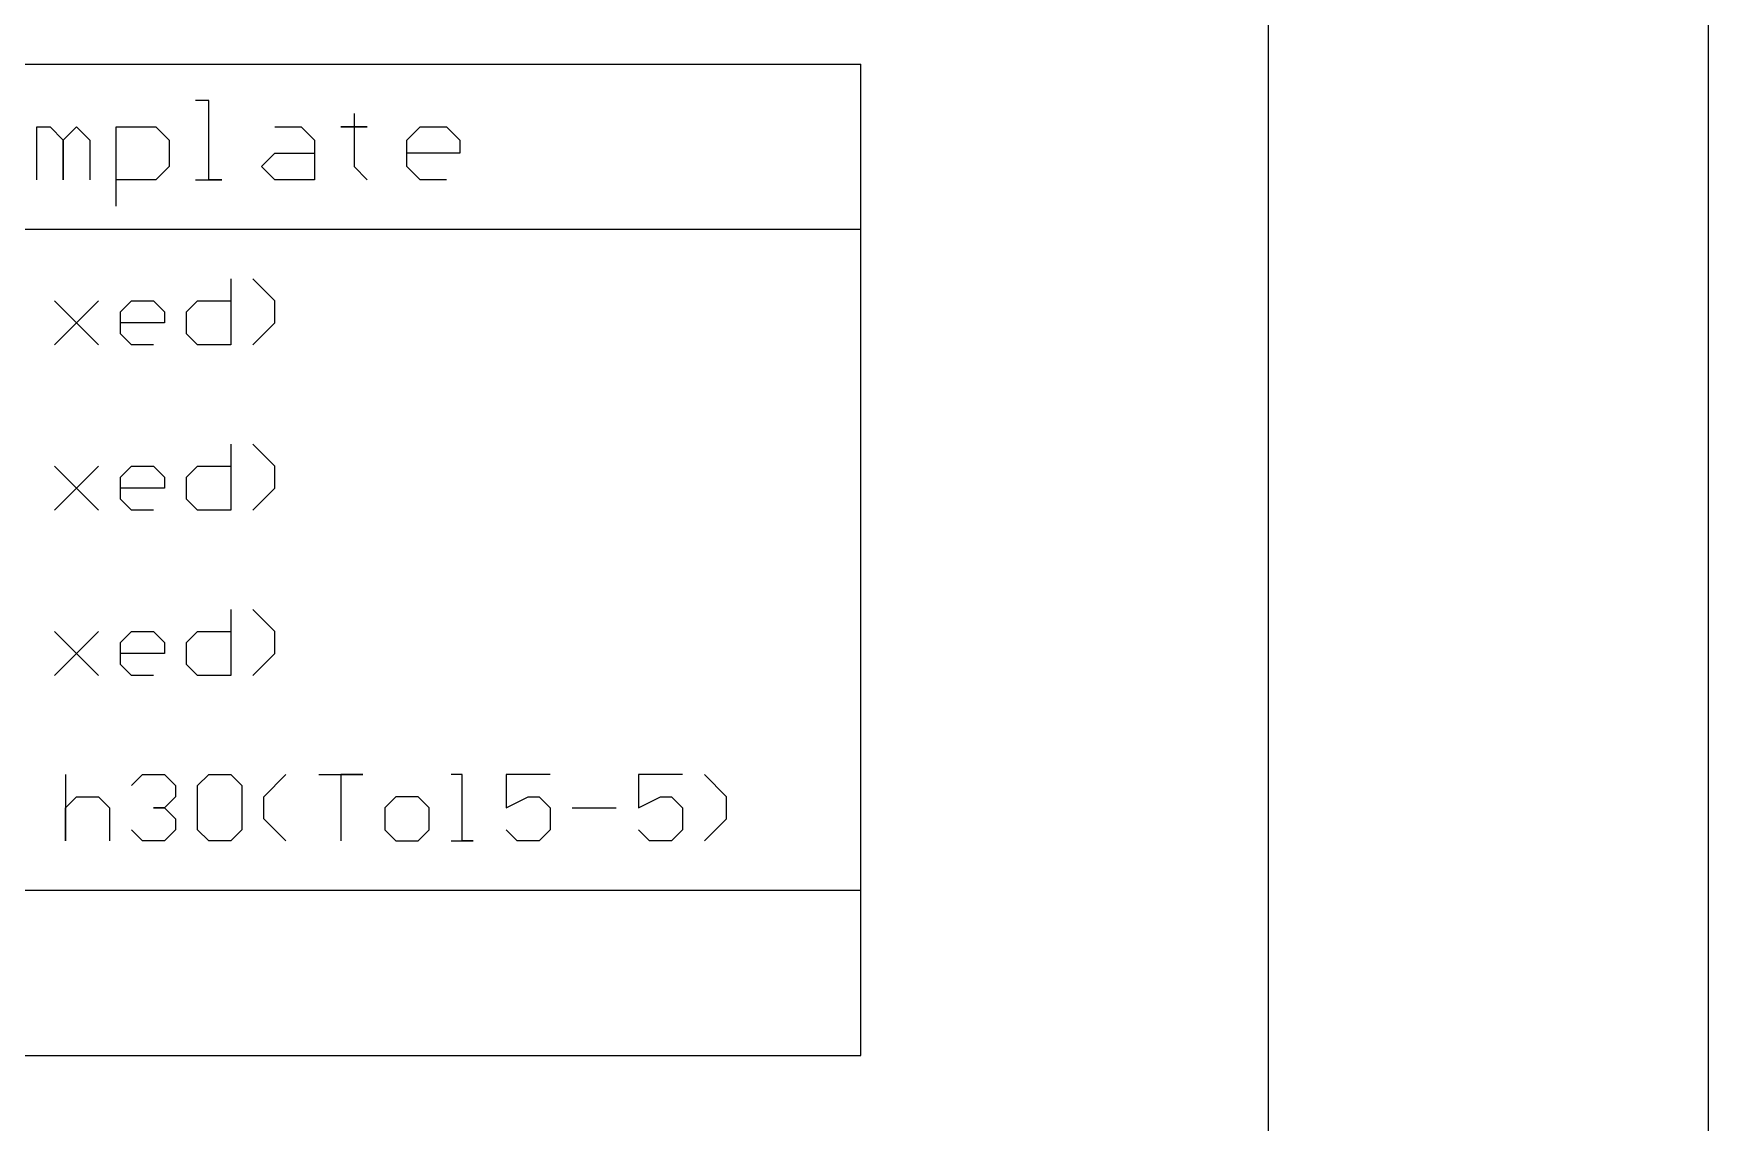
# Model space of a CAD drawing. Header units: millimetres. Extents: x -1.9 to 9.1, y -3.1 to 5.4.
# Drawn here: x 8.321 to 9.081, y -1.928 to -1.434 of the extents above; entities that cross this region are included whole.
import ezdxf

# ---------------------------------------------------------------- set-up
doc = ezdxf.new("R2010")
doc.units = ezdxf.units.MM
doc.header["$MEASUREMENT"] = 0
doc.layers.add('DrillDrawing', color=1, linetype='Continuous')
doc.layers.add('Mechanical11', color=56, linetype='Continuous')

msp = doc.modelspace()

# ---------------------------------------------------------------- linework, layer by layer
at = {"layer": 'DrillDrawing'}
for p, q in [((4.48401, -1.4477), (8.69648, -1.4477)), ((8.69648, -1.8977), (8.69648, -1.4477)), ((8.40055, -1.46422), (8.39455, -1.46422)), ((8.40055, -1.5002), (8.40055, -1.46422)), ((8.46653, -1.47021), (8.46653, -1.47621)), ((8.32258, -1.5002), (8.32258, -1.47621)), ((8.32258, -1.47621), (8.32858, -1.47621)), ((8.32858, -1.47621), (8.33457, -1.48221)), ((8.33457, -1.48221), (8.34057, -1.47621)), ((8.34057, -1.47621), (8.34657, -1.48221)), ((8.35857, -1.5122), (8.35857, -1.47621)), ((8.35857, -1.47621), (8.37656, -1.47621)), ((8.37656, -1.47621), (8.38256, -1.48221)), ((8.43054, -1.47621), (8.44254, -1.47621)), ((8.44254, -1.47621), (8.44854, -1.48221)), ((8.46653, -1.47621), (8.46053, -1.47621)), ((8.46053, -1.47621), (8.47253, -1.47621)), ((8.47253, -1.47621), (8.46653, -1.47621)), ((8.46653, -1.47621), (8.46653, -1.49421)), ((8.49052, -1.48221), (8.49652, -1.47621)), ((8.49652, -1.47621), (8.50852, -1.47621)), ((8.50852, -1.47621), (8.51452, -1.48221)), ((8.33457, -1.48221), (8.33457, -1.5002)), ((8.33457, -1.5002), (8.33457, -1.48221)), ((8.34657, -1.48221), (8.34657, -1.5002)), ((8.38256, -1.48221), (8.38256, -1.49421)), ((8.42454, -1.49421), (8.43054, -1.48821)), ((8.43054, -1.48821), (8.44854, -1.48821)), ((8.44854, -1.48221), (8.44854, -1.5002)), ((8.49052, -1.49421), (8.49052, -1.48221)), ((8.51452, -1.48821), (8.49052, -1.48821)), ((8.51452, -1.48221), (8.51452, -1.48821)), ((8.38256, -1.49421), (8.37656, -1.5002)), ((8.43054, -1.5002), (8.42454, -1.49421)), ((8.46653, -1.49421), (8.47253, -1.5002)), ((8.49652, -1.5002), (8.49052, -1.49421)), ((8.37656, -1.5002), (8.35857, -1.5002)), ((8.39455, -1.5002), (8.40655, -1.5002)), ((8.40655, -1.5002), (8.40055, -1.5002)), ((8.44854, -1.5002), (8.43054, -1.5002)), ((8.50852, -1.5002), (8.49652, -1.5002)), ((4.48401, -1.5227), (8.69648, -1.5227)), ((8.41055, -1.54521), (8.41055, -1.5752)), ((8.43054, -1.55521), (8.42055, -1.54521)), ((8.33057, -1.55521), (8.35057, -1.5752)), ((8.35057, -1.55521), (8.33057, -1.5752)), ((8.34057, -1.56521), (8.35057, -1.55521)), ((8.36057, -1.56021), (8.36556, -1.55521)), ((8.36556, -1.55521), (8.37556, -1.55521)), ((8.37556, -1.55521), (8.38056, -1.56021)), ((8.39056, -1.56021), (8.39555, -1.55521)), ((8.39555, -1.55521), (8.41055, -1.55521)), ((8.43054, -1.56521), (8.43054, -1.55521)), ((8.35057, -1.5752), (8.34057, -1.56521)), ((8.36057, -1.57021), (8.36057, -1.56021)), ((8.38056, -1.56521), (8.36057, -1.56521)), ((8.38056, -1.56021), (8.38056, -1.56521)), ((8.39056, -1.57021), (8.39056, -1.56021)), ((8.42055, -1.5752), (8.43054, -1.56521)), ((8.36556, -1.5752), (8.36057, -1.57021)), ((8.39555, -1.5752), (8.39056, -1.57021)), ((8.37556, -1.5752), (8.36556, -1.5752)), ((8.41055, -1.5752), (8.39555, -1.5752)), ((8.41055, -1.62021), (8.41055, -1.6502)), ((8.43054, -1.63021), (8.42055, -1.62021)), ((8.33057, -1.63021), (8.35057, -1.6502)), ((8.35057, -1.63021), (8.33057, -1.6502)), ((8.34057, -1.64021), (8.35057, -1.63021)), ((8.36057, -1.63521), (8.36556, -1.63021)), ((8.36556, -1.63021), (8.37556, -1.63021)), ((8.37556, -1.63021), (8.38056, -1.63521)), ((8.39056, -1.63521), (8.39555, -1.63021)), ((8.39555, -1.63021), (8.41055, -1.63021)), ((8.43054, -1.64021), (8.43054, -1.63021)), ((8.35057, -1.6502), (8.34057, -1.64021)), ((8.36057, -1.64521), (8.36057, -1.63521)), ((8.38056, -1.64021), (8.36057, -1.64021)), ((8.38056, -1.63521), (8.38056, -1.64021)), ((8.39056, -1.64521), (8.39056, -1.63521)), ((8.42055, -1.6502), (8.43054, -1.64021)), ((8.36556, -1.6502), (8.36057, -1.64521)), ((8.39555, -1.6502), (8.39056, -1.64521)), ((8.37556, -1.6502), (8.36556, -1.6502)), ((8.41055, -1.6502), (8.39555, -1.6502)), ((8.41055, -1.69521), (8.41055, -1.7252)), ((8.43054, -1.70521), (8.42055, -1.69521)), ((8.33057, -1.70521), (8.35057, -1.7252)), ((8.35057, -1.70521), (8.33057, -1.7252)), ((8.34057, -1.71521), (8.35057, -1.70521)), ((8.36057, -1.71021), (8.36556, -1.70521)), ((8.36556, -1.70521), (8.37556, -1.70521)), ((8.37556, -1.70521), (8.38056, -1.71021)), ((8.39056, -1.71021), (8.39555, -1.70521)), ((8.39555, -1.70521), (8.41055, -1.70521)), ((8.43054, -1.71521), (8.43054, -1.70521)), ((8.35057, -1.7252), (8.34057, -1.71521)), ((8.36057, -1.72021), (8.36057, -1.71021)), ((8.38056, -1.71521), (8.36057, -1.71521)), ((8.38056, -1.71021), (8.38056, -1.71521)), ((8.39056, -1.72021), (8.39056, -1.71021)), ((8.42055, -1.7252), (8.43054, -1.71521)), ((8.36556, -1.7252), (8.36057, -1.72021)), ((8.39555, -1.7252), (8.39056, -1.72021)), ((8.37556, -1.7252), (8.36556, -1.7252)), ((8.41055, -1.7252), (8.39555, -1.7252)), ((8.33557, -1.77021), (8.33557, -1.8002)), ((8.36556, -1.77521), (8.37056, -1.77021)), ((8.37056, -1.77021), (8.38056, -1.77021)), ((8.38056, -1.77021), (8.38556, -1.77521)), ((8.39555, -1.77521), (8.40055, -1.77021)), ((8.40055, -1.77021), (8.41055, -1.77021)), ((8.41055, -1.77021), (8.41555, -1.77521)), ((8.42554, -1.78021), (8.43554, -1.77021)), ((8.45054, -1.77021), (8.47053, -1.77021)), ((8.47053, -1.77021), (8.46053, -1.77021)), ((8.46053, -1.77021), (8.46053, -1.8002)), ((8.51552, -1.77021), (8.51052, -1.77021)), ((8.51552, -1.8002), (8.51552, -1.77021)), ((8.5555, -1.77021), (8.53551, -1.77021)), ((8.53551, -1.77021), (8.53551, -1.78521)), ((8.61548, -1.77021), (8.59549, -1.77021)), ((8.59549, -1.77021), (8.59549, -1.78521)), ((8.63548, -1.78021), (8.62548, -1.77021)), ((8.38556, -1.77521), (8.38556, -1.78021)), ((8.39555, -1.79521), (8.39555, -1.77521)), ((8.41555, -1.77521), (8.41555, -1.79521)), ((8.33557, -1.78521), (8.34057, -1.78021)), ((8.33557, -1.8002), (8.33557, -1.78521)), ((8.34057, -1.78021), (8.35057, -1.78021)), ((8.35057, -1.78021), (8.35557, -1.78521)), ((8.35557, -1.78521), (8.35557, -1.8002)), ((8.38056, -1.78521), (8.37556, -1.78521)), ((8.37556, -1.78521), (8.38056, -1.78521)), ((8.38556, -1.78021), (8.38056, -1.78521)), ((8.38056, -1.78521), (8.38556, -1.79021)), ((8.42554, -1.79021), (8.42554, -1.78021)), ((8.48552, -1.78021), (8.48053, -1.78521)), ((8.48053, -1.78521), (8.48053, -1.79521)), ((8.49552, -1.78021), (8.48552, -1.78021)), ((8.50052, -1.78521), (8.49552, -1.78021)), ((8.50052, -1.79521), (8.50052, -1.78521)), ((8.53551, -1.78521), (8.54551, -1.78021)), ((8.54551, -1.78021), (8.5505, -1.78021)), ((8.5505, -1.78021), (8.5555, -1.78521)), ((8.5555, -1.78521), (8.5555, -1.79521)), ((8.5655, -1.78521), (8.58549, -1.78521)), ((8.59549, -1.78521), (8.60549, -1.78021)), ((8.60549, -1.78021), (8.61048, -1.78021)), ((8.61048, -1.78021), (8.61548, -1.78521)), ((8.61548, -1.78521), (8.61548, -1.79521)), ((8.63548, -1.79021), (8.63548, -1.78021)), ((8.38556, -1.79021), (8.38556, -1.79521)), ((8.43554, -1.8002), (8.42554, -1.79021)), ((8.62548, -1.8002), (8.63548, -1.79021)), ((8.37056, -1.8002), (8.36556, -1.79521)), ((8.38056, -1.8002), (8.37056, -1.8002)), ((8.38556, -1.79521), (8.38056, -1.8002)), ((8.40055, -1.8002), (8.39555, -1.79521)), ((8.41055, -1.8002), (8.40055, -1.8002)), ((8.41555, -1.79521), (8.41055, -1.8002)), ((8.48053, -1.79521), (8.48552, -1.8002)), ((8.48552, -1.8002), (8.49552, -1.8002)), ((8.49552, -1.8002), (8.50052, -1.79521)), ((8.51052, -1.8002), (8.52051, -1.8002)), ((8.52051, -1.8002), (8.51552, -1.8002)), ((8.54051, -1.8002), (8.53551, -1.79521)), ((8.5505, -1.8002), (8.54051, -1.8002)), ((8.5555, -1.79521), (8.5505, -1.8002)), ((8.60049, -1.8002), (8.59549, -1.79521)), ((8.61048, -1.8002), (8.60049, -1.8002)), ((8.61548, -1.79521), (8.61048, -1.8002)), ((4.48401, -1.8227), (8.69648, -1.8227)), ((4.48401, -1.8977), (8.69648, -1.8977))]:
    msp.add_line(p, q, dxfattribs=at)
at = {"layer": 'Mechanical11'}
for p, q in [((9.081, -3.06), (9.081, 5.43958)), ((9.081, -3.06), (9.081, 5.43958)), ((8.88131, -2.8599), (8.88131, 5.23949)), ((8.88131, -2.8599), (8.88131, 5.23949))]:
    msp.add_line(p, q, dxfattribs=at)

doc.saveas('drawing.dxf')
